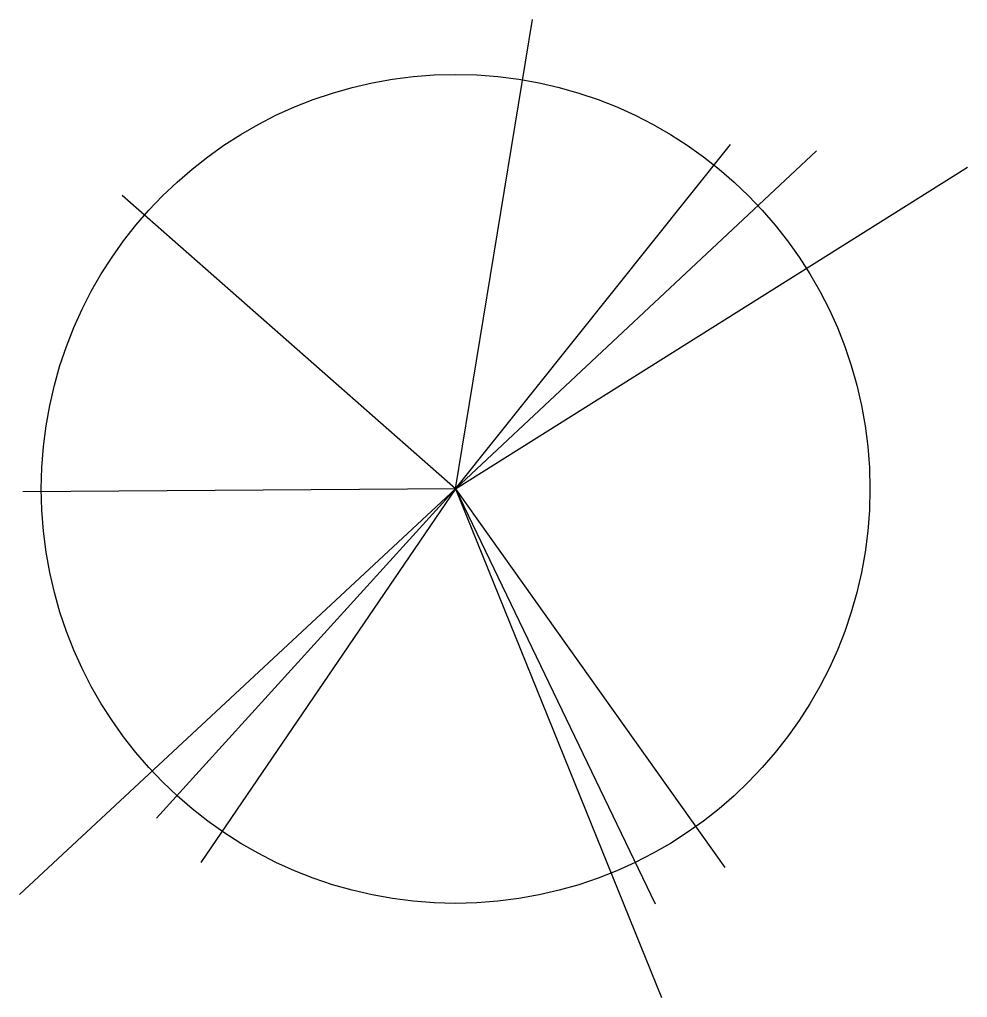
# Model space of a CAD drawing. Extents: x 147 to 904, y -15 to 765.
import ezdxf

# ---------------------------------------------------------------- set-up
doc = ezdxf.new("R2010")
doc.units = 0
doc.layers.get('0').update_dxf_attribs({"linetype": 'CONTINUOUS'})

msp = doc.modelspace()

# ---------------------------------------------------------------- linework, layer by layer
at = {"color": 0}
for q in [(556.77, 765.4), (714.88, 665.72), (783.49, 660.61), (904.01, 647.71), (229.38, 625), (147.43, 67.37), (150.16, 388.55), (256.78, 128.3), (292.2, 92.99), (710.4, 88.82), (654.72, 59.83), (659.75, -14.77)]:
    msp.add_line((495.48, 390.96), q, dxfattribs=at)
msp.add_circle((495.48, 390.96), 330.67, dxfattribs=at)

doc.saveas('drawing.dxf')
